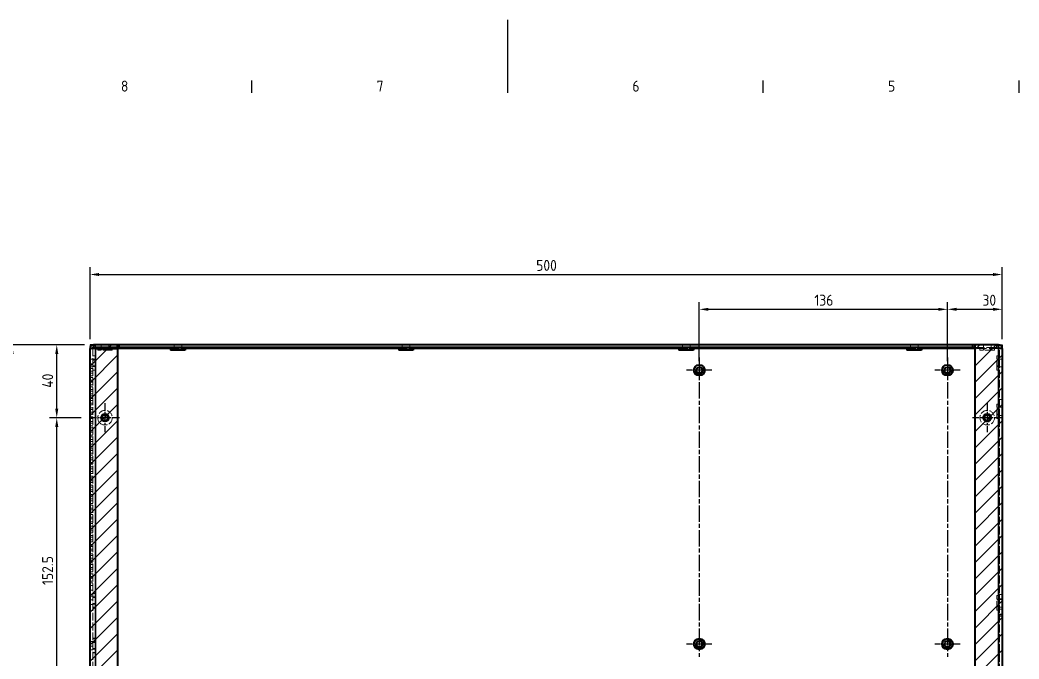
# Model space of a CAD drawing. Header units: millimetres. Extents: x 0 to 1682, y 0 to 1188.
# Drawn here: x 574 to 1121, y 838 to 1188 of the extents above; entities that cross this region are included whole.
import ezdxf

# ---------------------------------------------------------------- set-up
doc = ezdxf.new("R2010")
doc.units = ezdxf.units.MM
doc.header["$LTSCALE"] = 2
doc.linetypes.add('CHAIN', pattern=[0.3543, 0.2362, -0.0295, 0.0591, -0.0295])
doc.linetypes.add('DASHED', pattern=[0.2067, 0.1654, -0.0413])
doc.layers.get('0').update_dxf_attribs({"color": 3, "lineweight": 25})
for name, color, linetype, lineweight in [('가려진 것(ISO)', 2, 'DASHED', 18), ('가려진 좁은 것(ISO)', 2, 'DASHED', 18), ('가시적인 것(ISO)', 3, 'Continuous', 40), ('가시적인 좁은 것(ISO)', 3, 'Continuous', 35), ('경계(ISO)', 7, 'Continuous', 25), ('스케치 형상(ISO)', 3, 'Continuous', 25), ('중심 표식(ISO)', 1, 'Continuous', 25), ('중심선(ISO)', 1, 'Continuous', 25), ('치수(ISO)', 2, 'Continuous', 25), ('해치(ISO)', 7, 'Continuous', 18)]:
    doc.layers.add(name, color=color, linetype=linetype, lineweight=lineweight)
doc.styles.add('문자 텍스트_PSTEK_POSCO', font='isocp.shx')
doc.styles.add('치수 텍스트_PSTEK_POSCO', font='isocp.shx')
doc.dimstyles.new('치수_PSTEK_POSCO', dxfattribs={"dimscale": 2, "dimtxt": 3, "dimasz": 2.5, "dimexe": 2, "dimexo": 2.5, "dimgap": 1, "dimtad": 1, "dimrnd": 1e-08, "dimdsep": 46, "dimtxsty": '치수 텍스트_PSTEK_POSCO', "dimcen": 0.09, "dimdle": 10, "dimclrd": 7, "dimclre": 7, "dimclrt": 2, "dimadec": 1, "dimazin": 2, "dimtfac": 1, "dimtmove": 0, "dimatfit": 3, "dimfxl": 0, "dimtolj": 1, "dimlwd": -1, "dimlwe": -1, "dimarcsym": 0})
pattern_1 = [(45, (0, 0), (-4.490128, 4.490128), [])]

# ---------------------------------------------------------------- blocks, each defined once
blk = doc.blocks.new('경계 Default Border')
at = {"layer": '경계(ISO)'}
for p, q in [((350.42, 574), (350.42, 577.4)), ((490.58, 574), (490.58, 577.4)), ((560.67, 574), (560.67, 577.4))]:
    blk.add_line(p, q, dxfattribs=at)
at = {"layer": '경계(ISO)', "flags": 128}
blk.add_lwpolyline([(420.5, 594), (420.5, 574)], dxfattribs=at)
at = {"layer": '경계(ISO)', "color": 2, "char_height": 3, "attachment_point": 7, "style": '문자 텍스트_PSTEK_POSCO'}
for s, insert in [('8', (314.52, 574.37)), ('7', (384.6, 574.39)), ('6', (454.69, 574.37)), ('5', (524.77, 574.37))]:
    blk.add_mtext(s, dxfattribs=dict(at, insert=insert))
blk = doc.blocks.new('*D22')
at = {"layer": 'Defpoints', "color": 0}
for p in [(1082.09, 1029.45), (946.09, 996.05), (1082.09, 996.05)]:
    blk.add_point(p, dxfattribs=at)
at = {"layer": '치수(ISO)', "color": 7}
for p, q in [((946.09, 1001.05), (946.09, 1033.45)), ((1082.09, 1001.05), (1082.09, 1033.45)), ((951.09, 1029.45), (1077.09, 1029.45))]:
    blk.add_line(p, q, dxfattribs=at)
for points in [[(951.09, 1030.28), (951.09, 1028.62), (946.09, 1029.45)], [(1077.09, 1030.28), (1077.09, 1028.62), (1082.09, 1029.45)]]:
    blk.add_solid(points, dxfattribs=at)
at = {"layer": '치수(ISO)', "color": 2, "insert": (1009.16, 1034.45), "char_height": 6, "attachment_point": 4, "style": '치수 텍스트_PSTEK_POSCO'}
blk.add_mtext('\\A1;136', dxfattribs=at)
blk = doc.blocks.new('*D23')
at = {"layer": 'Defpoints', "color": 0}
for p in [(1112.09, 1029.45), (1112.09, 1008.05), (1082.09, 996.05)]:
    blk.add_point(p, dxfattribs=at)
at = {"layer": '치수(ISO)', "color": 7}
for p, q in [((1082.09, 1001.05), (1082.09, 1033.45)), ((1112.09, 1013.05), (1112.09, 1033.45)), ((1087.09, 1029.45), (1107.09, 1029.45))]:
    blk.add_line(p, q, dxfattribs=at)
for points in [[(1087.09, 1030.28), (1087.09, 1028.62), (1082.09, 1029.45)], [(1107.09, 1030.28), (1107.09, 1028.62), (1112.09, 1029.45)]]:
    blk.add_solid(points, dxfattribs=at)
at = {"layer": '치수(ISO)', "color": 2, "insert": (1101.3, 1034.45), "char_height": 6, "attachment_point": 4, "style": '치수 텍스트_PSTEK_POSCO'}
blk.add_mtext('\\A1;30', dxfattribs=at)
blk = doc.blocks.new('*D35')
at = {"layer": 'Defpoints', "color": 0}
for p in [(593.85, 1010.05), (614.09, 1010.05), (612.29, 970.05)]:
    blk.add_point(p, dxfattribs=at)
at = {"layer": '치수(ISO)', "color": 7}
for p, q in [((609.09, 1010.05), (589.85, 1010.05)), ((593.85, 975.05), (593.85, 1005.05)), ((607.29, 970.05), (589.85, 970.05))]:
    blk.add_line(p, q, dxfattribs=at)
for points in [[(593.02, 1005.05), (594.69, 1005.05), (593.85, 1010.05)], [(593.02, 975.05), (594.69, 975.05), (593.85, 970.05)]]:
    blk.add_solid(points, dxfattribs=at)
at = {"layer": '치수(ISO)', "color": 2, "insert": (588.85, 986.47), "char_height": 6, "attachment_point": 4, "rotation": 90, "style": '치수 텍스트_PSTEK_POSCO'}
blk.add_mtext('\\A1;40', dxfattribs=at)
blk = doc.blocks.new('*D36')
at = {"layer": 'Defpoints', "color": 0}
for p in [(593.85, 970.05), (612.29, 970.05), (612.29, 817.55)]:
    blk.add_point(p, dxfattribs=at)
at = {"layer": '치수(ISO)', "color": 7}
for p, q in [((607.29, 970.05), (589.85, 970.05)), ((593.85, 822.55), (593.85, 965.05)), ((607.29, 817.55), (589.85, 817.55))]:
    blk.add_line(p, q, dxfattribs=at)
for points in [[(593.02, 965.05), (594.69, 965.05), (593.85, 970.05)], [(593.02, 822.55), (594.69, 822.55), (593.85, 817.55)]]:
    blk.add_solid(points, dxfattribs=at)
at = {"layer": '치수(ISO)', "color": 2, "insert": (588.85, 878.39), "char_height": 6, "attachment_point": 4, "rotation": 90, "style": '치수 텍스트_PSTEK_POSCO'}
blk.add_mtext('\\A1;152.5', dxfattribs=at)
blk = doc.blocks.new('*D39')
at = {"layer": 'Defpoints', "color": 0}
for p in [(1112.09, 1048.52), (612.09, 1008.05), (1112.09, 1008.05)]:
    blk.add_point(p, dxfattribs=at)
at = {"layer": '치수(ISO)', "color": 7}
for p, q in [((612.09, 1013.05), (612.09, 1052.52)), ((1112.09, 1013.05), (1112.09, 1052.52)), ((617.09, 1048.52), (1107.09, 1048.52))]:
    blk.add_line(p, q, dxfattribs=at)
for points in [[(617.09, 1049.36), (617.09, 1047.69), (612.09, 1048.52)], [(1107.09, 1049.36), (1107.09, 1047.69), (1112.09, 1048.52)]]:
    blk.add_solid(points, dxfattribs=at)
at = {"layer": '치수(ISO)', "color": 2, "insert": (856.68, 1053.52), "char_height": 6, "attachment_point": 4, "style": '치수 텍스트_PSTEK_POSCO'}
blk.add_mtext('\\A1;500', dxfattribs=at)
blk = doc.blocks.new('*D40')
at = {"layer": 'Defpoints', "color": 0}
for p in [(614.09, 1010.05), (569.39, 625.05), (614.09, 625.05)]:
    blk.add_point(p, dxfattribs=at)
at = {"layer": '치수(ISO)', "color": 7}
for p, q in [((609.09, 1010.05), (565.39, 1010.05)), ((569.39, 1005.05), (569.39, 630.05)), ((609.09, 625.05), (565.39, 625.05))]:
    blk.add_line(p, q, dxfattribs=at)
for points in [[(568.56, 1005.05), (570.23, 1005.05), (569.39, 1010.05)], [(568.56, 630.05), (570.23, 630.05), (569.39, 625.05)]]:
    blk.add_solid(points, dxfattribs=at)
at = {"layer": '치수(ISO)', "color": 2, "insert": (564.09, 824.75), "char_height": 6, "attachment_point": 4, "rotation": 90, "style": '치수 텍스트_PSTEK_POSCO'}
blk.add_mtext('\\A1;(385)', dxfattribs=at)

msp = doc.modelspace()

# ---------------------------------------------------------------- hatches: boundary and pattern name
at = {"layer": '해치(ISO)'}
h = msp.add_hatch(dxfattribs=at)
h.set_pattern_fill('ANSI31', color=1, scale=50.8, style=0)
h.set_pattern_definition(pattern_1)
edge = h.paths.add_edge_path()
edge.add_line((614.085, 626.549), (614.085, 625.049))
edge.add_line((614.085, 625.049), (627.085, 625.049))
edge.add_line((627.085, 625.049), (627.085, 1010.049))
edge.add_line((627.085, 1010.049), (612.085, 1010.049))
edge.add_line((612.085, 1010.049), (612.085, 627.049))
edge.add_line((612.085, 627.049), (613.585, 627.049))
edge.add_arc((614.085, 627.049), 0.5, 180, 270)
h = msp.add_hatch(dxfattribs=at)
h.set_pattern_fill('ANSI31', color=1, scale=50.8, style=0)
h.set_pattern_definition(pattern_1)
h.paths.add_polyline_path([(1097.085, 1010.049), (1097.085, 625.049), (1112.085, 625.049), (1112.085, 1010.049)])

# ---------------------------------------------------------------- linework, layer by layer
at = {"layer": '가려진 것(ISO)', "ltscale": 12.980641}
for p, q in [((613.585, 1008.049), (613.585, 627.049)), ((1110.585, 627.049), (1110.585, 1008.049))]:
    msp.add_line(p, q, dxfattribs=at)
at = {"layer": '가려진 것(ISO)', "ltscale": 1.428422}
for p, q in [((615.146, 1008.549), (615.146, 1010.049)), ((618.185, 1010.049), (618.185, 1008.549)), ((618.285, 1008.549), (618.285, 1007.049)), ((618.664, 1007.049), (618.664, 1008.549)), ((621.906, 1007.049), (621.906, 1008.549)), ((622.285, 1007.049), (622.285, 1008.549)), ((622.385, 1010.049), (622.385, 1008.549)), ((658.185, 1010.049), (658.185, 1008.549)), ((658.285, 1008.549), (658.285, 1007.049)), ((658.664, 1007.049), (658.664, 1008.549)), ((661.906, 1007.049), (661.906, 1008.549)), ((662.285, 1007.049), (662.285, 1008.549)), ((662.385, 1010.049), (662.385, 1008.549)), ((783.185, 1010.049), (783.185, 1008.549)), ((783.285, 1008.549), (783.285, 1007.049)), ((783.664, 1007.049), (783.664, 1008.549)), ((786.906, 1007.049), (786.906, 1008.549)), ((787.285, 1007.049), (787.285, 1008.549)), ((787.385, 1010.049), (787.385, 1008.549)), ((936.785, 1010.049), (936.785, 1008.549)), ((936.885, 1008.549), (936.885, 1007.049)), ((937.264, 1007.049), (937.264, 1008.549)), ((940.506, 1007.049), (940.506, 1008.549)), ((940.885, 1007.049), (940.885, 1008.549)), ((940.985, 1010.049), (940.985, 1008.549)), ((1061.785, 1010.049), (1061.785, 1008.549)), ((1061.885, 1008.549), (1061.885, 1007.049)), ((1062.264, 1007.049), (1062.264, 1008.549)), ((1065.506, 1007.049), (1065.506, 1008.549)), ((1065.885, 1007.049), (1065.885, 1008.549)), ((1065.985, 1010.049), (1065.985, 1008.549)), ((1099.885, 1008.549), (1099.885, 1007.049)), ((1101.785, 1010.049), (1101.785, 1008.549)), ((1101.885, 1008.549), (1101.885, 1007.049)), ((1102.264, 1007.049), (1102.264, 1008.549)), ((1105.506, 1007.049), (1105.506, 1008.549)), ((1105.885, 1007.049), (1105.885, 1008.549)), ((1105.985, 1010.049), (1105.985, 1008.549)), ((1107.885, 1008.549), (1107.885, 1007.049)), ((613.585, 1004.049), (615.085, 1004.049)), ((1110.585, 1004.049), (1109.085, 1004.049)), ((613.585, 1002.149), (612.085, 1002.149)), ((613.585, 999.549), (612.085, 999.549)), ((613.585, 997.949), (612.085, 997.949)), ((612.085, 997.049), (613.585, 997.049)), ((615.085, 1002.049), (613.585, 1002.049)), ((613.585, 1001.67), (615.085, 1001.67)), ((613.585, 998.428), (615.085, 998.428)), ((613.585, 998.049), (615.085, 998.049)), ((1110.585, 1002.049), (1109.085, 1002.049)), ((1110.585, 1001.67), (1109.085, 1001.67)), ((1110.585, 998.428), (1109.085, 998.428)), ((1109.085, 998.049), (1110.585, 998.049)), ((1110.585, 1002.149), (1112.085, 1002.149)), ((1110.585, 997.949), (1112.085, 997.949)), ((613.585, 995.549), (612.085, 995.549)), ((612.085, 994.549), (613.585, 994.549)), ((612.085, 993.049), (613.585, 993.049)), ((612.085, 992.049), (613.585, 992.049)), ((613.585, 996.049), (615.085, 996.049)), ((1110.585, 996.049), (1109.085, 996.049)), ((612.085, 990.549), (613.585, 990.549)), ((612.085, 989.549), (613.585, 989.549)), ((612.085, 988.049), (613.585, 988.049)), ((612.085, 987.049), (613.585, 987.049)), ((612.085, 985.549), (613.585, 985.549)), ((613.585, 984.549), (612.085, 984.549)), ((612.085, 983.049), (613.585, 983.049)), ((612.085, 982.049), (613.585, 982.049)), ((613.585, 980.549), (612.085, 980.549)), ((612.085, 979.549), (613.585, 979.549)), ((612.085, 978.049), (613.585, 978.049)), ((612.085, 977.049), (613.585, 977.049)), ((612.085, 975.549), (613.585, 975.549)), ((1110.585, 977.549), (1109.085, 977.549)), ((1110.585, 975.549), (1109.085, 975.549)), ((1110.585, 975.17), (1109.085, 975.17)), ((1110.585, 980.049), (1112.085, 980.049)), ((1110.585, 975.799), (1112.085, 975.799)), ((612.085, 974.549), (613.585, 974.549)), ((612.085, 973.049), (613.585, 973.049)), ((612.085, 972.049), (613.585, 972.049)), ((612.085, 970.549), (613.585, 970.549)), ((613.585, 969.549), (612.085, 969.549)), ((1110.585, 971.928), (1109.085, 971.928)), ((1109.085, 971.549), (1110.585, 971.549)), ((1110.585, 969.549), (1109.085, 969.549)), ((1110.585, 971.299), (1112.085, 971.299)), ((612.085, 968.049), (613.585, 968.049)), ((612.085, 967.049), (613.585, 967.049)), ((613.585, 965.549), (612.085, 965.549)), ((612.085, 964.549), (613.585, 964.549)), ((612.085, 963.049), (613.585, 963.049)), ((612.085, 962.049), (613.585, 962.049)), ((612.085, 960.549), (613.585, 960.549)), ((612.085, 959.549), (613.585, 959.549)), ((612.085, 958.049), (613.585, 958.049)), ((612.085, 957.049), (613.585, 957.049)), ((612.085, 955.549), (613.585, 955.549)), ((613.585, 954.549), (612.085, 954.549)), ((612.085, 953.049), (613.585, 953.049)), ((612.085, 952.049), (613.585, 952.049)), ((613.585, 950.549), (612.085, 950.549)), ((612.085, 949.549), (613.585, 949.549)), ((612.085, 948.049), (613.585, 948.049)), ((612.085, 947.049), (613.585, 947.049)), ((612.085, 945.549), (613.585, 945.549)), ((612.085, 944.549), (613.585, 944.549)), ((612.085, 943.049), (613.585, 943.049)), ((612.085, 942.049), (613.585, 942.049)), ((612.085, 940.549), (613.585, 940.549)), ((613.585, 939.549), (612.085, 939.549)), ((612.085, 938.049), (613.585, 938.049)), ((612.085, 937.049), (613.585, 937.049)), ((613.585, 935.549), (612.085, 935.549)), ((612.085, 934.549), (613.585, 934.549)), ((612.085, 933.049), (613.585, 933.049)), ((612.085, 932.049), (613.585, 932.049)), ((612.085, 930.549), (613.585, 930.549)), ((612.085, 929.549), (613.585, 929.549)), ((612.085, 928.049), (613.585, 928.049)), ((612.085, 927.049), (613.585, 927.049)), ((612.085, 925.549), (613.585, 925.549)), ((613.585, 924.549), (612.085, 924.549)), ((612.085, 923.049), (613.585, 923.049)), ((612.085, 922.049), (613.585, 922.049)), ((613.585, 920.549), (612.085, 920.549)), ((612.085, 919.549), (613.585, 919.549)), ((612.085, 918.049), (613.585, 918.049)), ((612.085, 917.049), (613.585, 917.049)), ((612.085, 915.549), (613.585, 915.549)), ((612.085, 914.549), (613.585, 914.549)), ((612.085, 913.049), (613.585, 913.049)), ((612.085, 912.049), (613.585, 912.049)), ((612.085, 910.549), (613.585, 910.549)), ((613.585, 909.549), (612.085, 909.549)), ((612.085, 908.049), (613.585, 908.049)), ((612.085, 907.049), (613.585, 907.049)), ((613.585, 905.549), (612.085, 905.549)), ((612.085, 904.549), (613.585, 904.549)), ((612.085, 903.049), (613.585, 903.049)), ((612.085, 902.049), (613.585, 902.049)), ((612.085, 900.549), (613.585, 900.549)), ((612.085, 899.549), (613.585, 899.549)), ((612.085, 898.049), (613.585, 898.049)), ((612.085, 897.049), (613.585, 897.049)), ((612.085, 895.549), (613.585, 895.549)), ((613.585, 894.549), (612.085, 894.549)), ((612.085, 893.049), (613.585, 893.049)), ((612.085, 892.049), (613.585, 892.049)), ((613.585, 890.549), (612.085, 890.549)), ((612.085, 889.549), (613.585, 889.549)), ((612.085, 888.049), (613.585, 888.049)), ((612.085, 887.049), (613.585, 887.049)), ((612.085, 885.549), (613.585, 885.549)), ((612.085, 884.549), (613.585, 884.549)), ((612.085, 883.049), (613.585, 883.049)), ((612.085, 882.049), (613.585, 882.049)), ((612.085, 880.549), (613.585, 880.549)), ((613.585, 879.549), (612.085, 879.549)), ((612.085, 878.049), (613.585, 878.049)), ((613.585, 875.549), (612.085, 875.549)), ((613.585, 872.174), (612.085, 872.174)), ((613.585, 873.924), (615.085, 873.924)), ((615.085, 873.674), (613.585, 873.674)), ((615.085, 871.924), (613.585, 871.924)), ((613.585, 871.545), (615.085, 871.545)), ((1110.585, 872.549), (1109.085, 872.549)), ((1110.585, 873.123), (1112.085, 873.123)), ((1110.585, 870.799), (1112.085, 870.799)), ((613.585, 870.299), (612.085, 870.299)), ((613.585, 867.674), (612.085, 867.674)), ((613.585, 868.303), (615.085, 868.303)), ((613.585, 867.924), (615.085, 867.924)), ((615.085, 866.174), (613.585, 866.174)), ((613.585, 865.924), (615.085, 865.924)), ((1110.585, 870.549), (1109.085, 870.549)), ((1110.585, 870.17), (1109.085, 870.17)), ((1110.585, 866.928), (1109.085, 866.928)), ((1109.085, 866.549), (1110.585, 866.549)), ((1112.085, 870.382), (1110.585, 870.382)), ((1110.585, 866.299), (1112.085, 866.299)), ((1110.585, 864.549), (1109.085, 864.549)), ((1110.585, 862.049), (1112.085, 862.049)), ((1112.085, 861.264), (1110.585, 861.264)), ((613.585, 849.175), (615.085, 849.175)), ((615.085, 848.925), (613.585, 848.925)), ((613.585, 847.425), (612.085, 847.425)), ((613.585, 844.799), (612.085, 844.799)), ((615.085, 847.175), (613.585, 847.175)), ((613.585, 846.796), (615.085, 846.796)), ((613.585, 843.554), (615.085, 843.554)), ((613.585, 842.925), (612.085, 842.925)), ((613.585, 843.175), (615.085, 843.175)), ((615.085, 841.425), (613.585, 841.425)), ((613.585, 841.175), (615.085, 841.175))]:
    msp.add_line(p, q, dxfattribs=at)
at = {"layer": '가려진 것(ISO)', "ltscale": 0.952248}
for p, q in [((616.285, 1008.049), (616.285, 1007.049)), ((624.285, 1008.049), (624.285, 1007.049))]:
    msp.add_line(p, q, dxfattribs=at)
at = {"layer": '가려진 것(ISO)', "ltscale": 15.72327}
msp.add_line((1097.085, 1008.549), (1110.085, 1008.549), dxfattribs=at)
at = {"layer": '가려진 것(ISO)', "ltscale": 1.261536}
msp.add_line((1109.025, 1008.724), (1109.025, 1010.049), dxfattribs=at)
at = {"layer": '가려진 것(ISO)', "ltscale": 0.166787}
msp.add_line((1109.025, 1008.549), (1109.025, 1008.724), dxfattribs=at)
at = {"layer": '가려진 것(ISO)', "ltscale": 15.198803}
for p, q in [((624.285, 1007.049), (616.285, 1007.049)), ((1107.885, 1007.049), (1099.885, 1007.049)), ((1109.085, 996.049), (1109.085, 1004.049)), ((1109.085, 969.549), (1109.085, 977.549)), ((1109.085, 864.549), (1109.085, 872.549))]:
    msp.add_line(p, q, dxfattribs=at)
at = {"layer": '가려진 것(ISO)', "ltscale": 12.159042}
for centre in [(620.285, 970.049), (1103.885, 970.049)]:
    msp.add_circle(centre, 4, dxfattribs=at)
at = {"layer": '가려진 것(ISO)', "ltscale": 2.505306}
msp.add_open_spline([(615.146, 1010.049), (615.131, 1010.049), (615.116, 1009.541), (615.101, 1008.816), (615.099, 1008.729), (615.097, 1008.64), (615.095, 1008.549)], degree=3, knots=[0, 0, 0, 0, 1.1774531, 1.1774531, 1.1774531, 1.3181161, 1.3181161, 1.3181161, 1.3181161], dxfattribs=at)
at = {"layer": '가려진 것(ISO)', "ltscale": 2.644453}
msp.add_open_spline([(1109.915, 1008.549), (1109.651, 1009.307), (1109.386, 1009.916), (1109.122, 1010.028), (1109.09, 1010.042), (1109.057, 1010.049), (1109.025, 1010.049)], degree=3, knots=[0.2526803, 0.2526803, 0.2526803, 0.2526803, 1.4265326, 1.4265326, 1.4265326, 1.5707963, 1.5707963, 1.5707963, 1.5707963], dxfattribs=at)
at = {"layer": '가려진 것(ISO)', "ltscale": 1.253394}
msp.add_open_spline([(1110.085, 1008.049), (1109.732, 1008.311), (1109.378, 1008.549), (1109.025, 1008.549)], degree=3, dxfattribs=at)
at = {"layer": '가려진 것(ISO)', "ltscale": 0.507866}
msp.add_open_spline([(1110.085, 1008.049), (1110.029, 1008.218), (1109.972, 1008.386), (1109.915, 1008.549)], degree=3, dxfattribs=at)
at = {"layer": '가려진 좁은 것(ISO)', "ltscale": 7.618686}
for p, q in [((664.285, 1008.049), (656.285, 1008.049)), ((789.285, 1008.049), (781.285, 1008.049)), ((942.885, 1008.049), (934.885, 1008.049)), ((1067.885, 1008.049), (1059.885, 1008.049))]:
    msp.add_line(p, q, dxfattribs=at)
at = {"layer": '가려진 좁은 것(ISO)', "ltscale": 15.72327}
msp.add_line((1110.085, 1008.049), (1097.085, 1008.049), dxfattribs=at)
at = {"layer": '가려진 좁은 것(ISO)', "ltscale": 1.428422}
for p, q in [((1112.085, 865.134), (1110.585, 865.134)), ((1112.085, 862.393), (1110.585, 862.393))]:
    msp.add_line(p, q, dxfattribs=at)
at = {"layer": '가시적인 것(ISO)'}
for p, q in [((615.085, 1008.049), (612.085, 1008.049)), ((612.085, 627.049), (612.085, 1008.049)), ((627.085, 1010.049), (614.085, 1010.049)), ((614.085, 1010.049), (614.085, 1008.549)), ((627.085, 1008.549), (614.085, 1008.549)), ((615.085, 1008.049), (627.085, 1008.049)), ((616.285, 1008.549), (616.285, 1008.049)), ((624.285, 1008.549), (624.285, 1008.049)), ((628.146, 1010.049), (627.085, 1010.049)), ((627.085, 1008.549), (627.085, 1010.049)), ((627.085, 1008.549), (628.146, 1008.549)), ((627.085, 1008.049), (627.085, 627.049)), ((628.146, 1008.549), (628.146, 1010.049)), ((1096.025, 1010.049), (628.146, 1010.049)), ((1096.025, 1008.549), (628.146, 1008.549)), ((656.285, 1008.549), (656.285, 1007.049)), ((664.285, 1008.549), (664.285, 1007.049)), ((781.285, 1008.549), (781.285, 1007.049)), ((789.285, 1008.549), (789.285, 1007.049)), ((934.885, 1008.549), (934.885, 1007.049)), ((942.885, 1008.549), (942.885, 1007.049)), ((1059.885, 1008.549), (1059.885, 1007.049)), ((1067.885, 1008.549), (1067.885, 1007.049)), ((1097.085, 1010.049), (1096.025, 1010.049)), ((1096.025, 1008.549), (1096.025, 1010.049)), ((1097.085, 1008.549), (1096.025, 1008.549)), ((1110.085, 1010.049), (1097.085, 1010.049)), ((1097.085, 1010.049), (1097.085, 625.049)), ((1110.085, 1008.049), (1110.085, 1010.049)), ((1110.585, 1008.049), (1110.085, 1008.049)), ((1112.085, 1008.049), (1110.585, 1008.049)), ((1112.085, 1008.049), (1112.085, 627.049)), ((664.285, 1007.049), (656.285, 1007.049)), ((789.285, 1007.049), (781.285, 1007.049)), ((942.885, 1007.049), (934.885, 1007.049)), ((1067.885, 1007.049), (1059.885, 1007.049))]:
    msp.add_line(p, q, dxfattribs=at)
for centre, radius in [((946.085, 996.049), 2.95), ((946.085, 996.049), 1.621), ((1082.085, 996.049), 2.95), ((1082.085, 996.049), 1.621), ((620.285, 970.049), 2.1), ((620.285, 970.049), 1.621), ((1103.885, 970.049), 2.15), ((1103.885, 970.049), 1.621), ((946.085, 846.049), 2.95), ((1082.085, 846.049), 2.95), ((946.085, 846.049), 1.621), ((1082.085, 846.049), 1.621)]:
    msp.add_circle(centre, radius, dxfattribs=at)
for centre, radius, start, end in [((614.085, 1008.049), 2, 90, 180), ((614.085, 1008.049), 0.5, 90, 180), ((1110.085, 1008.049), 2, 0, 90), ((1110.085, 1008.049), 0.5, 0, 90)]:
    msp.add_arc(centre, radius, start, end, dxfattribs=at)
for points in [[(615.095, 1008.549), (615.092, 1008.386), (615.089, 1008.218), (615.085, 1008.049)], [(615.085, 1008.049), (615.106, 1008.311), (615.126, 1008.549), (615.146, 1008.549)]]:
    msp.add_open_spline(points, degree=3, dxfattribs=at)
at = {"layer": '가시적인 좁은 것(ISO)'}
for p, q in [((615.085, 1008.049), (615.085, 627.049)), ((656.285, 1008.049), (627.085, 1008.049)), ((781.285, 1008.049), (664.285, 1008.049)), ((934.885, 1008.049), (789.285, 1008.049)), ((1059.885, 1008.049), (942.885, 1008.049)), ((1097.085, 1008.049), (1067.885, 1008.049)), ((1110.085, 627.049), (1110.085, 1008.049))]:
    msp.add_line(p, q, dxfattribs=at)
for centre, start, end in [((946.085, 996.049), 170, 80), ((1082.085, 996.049), 170, 80), ((620.285, 970.049), 100, 10), ((1103.885, 970.049), 100, 10), ((946.085, 846.049), 170, 80), ((1082.085, 846.049), 170, 80)]:
    msp.add_arc(centre, 2, start, end, dxfattribs=at)
at = {"layer": '스케치 형상(ISO)'}
for p, q in [((627.085, 1010.049), (612.085, 1010.049)), ((612.085, 1010.049), (612.085, 625.049)), ((627.085, 625.049), (627.085, 1010.049)), ((1097.085, 1010.049), (1112.085, 1010.049)), ((1097.085, 625.049), (1097.085, 1010.049)), ((1112.085, 1010.049), (1112.085, 625.049))]:
    msp.add_line(p, q, dxfattribs=at)
at = {"layer": '중심 표식(ISO)', "linetype": 'CHAIN', "ltscale": 7.722792}
for p, q in [((953.035, 996.049), (939.135, 996.049)), ((1089.035, 996.049), (1075.135, 996.049)), ((953.035, 846.049), (939.135, 846.049)), ((1089.035, 846.049), (1075.135, 846.049))]:
    msp.add_line(p, q, dxfattribs=at)
at = {"layer": '중심 표식(ISO)', "linetype": 'CHAIN', "ltscale": 8.88956}
for p, q in [((620.285, 978.049), (620.285, 962.049)), ((1103.885, 978.049), (1103.885, 962.049)), ((628.285, 970.049), (612.285, 970.049)), ((1111.885, 970.049), (1095.885, 970.049))]:
    msp.add_line(p, q, dxfattribs=at)
at = {"layer": '중심선(ISO)', "linetype": 'CHAIN', "ltscale": 19.051651}
for p, q in [((946.085, 1002.999), (946.085, 839.099)), ((1082.085, 1002.999), (1082.085, 839.099))]:
    msp.add_line(p, q, dxfattribs=at)

# ---------------------------------------------------------------- block references
at = {"xscale": 2, "yscale": 2, "zscale": 2}
msp.add_blockref('경계 Default Border', (0, 0), dxfattribs=at)

# ---------------------------------------------------------------- dimensions: what is measured, and where the dimension line sits
at = {"layer": '치수(ISO)', "color": 7}
dim = msp.add_linear_dim(base=(1112.085, 1048.524), p1=(612.085, 1008.049), p2=(1112.085, 1008.049), dimstyle='치수_PSTEK_POSCO', override={"dimdec": 2, "dimtp": 0, "dimtm": 0, "dimtdec": 2, "dimtofl": 0, "dimatfit": 1}, dxfattribs=at)
dim.commit()
dim.dimension.update_dxf_attribs({"geometry": '*D39', "text_midpoint": (862.085, 1048.524), "dimtype": 160})
for base, p1, p2, angle, picture, middle in [((1082.085, 1029.45), (946.085, 996.049), (1082.085, 996.049), 180, '*D22', (1014.105, 1029.45)), ((1112.085, 1029.45), (1082.085, 996.049), (1112.085, 1008.049), 180, '*D23', (1104.605, 1029.45)), ((593.853, 1010.049), (612.285, 970.049), (614.085, 1010.049), 90, '*D35', (593.853, 990.069)), ((593.853, 970.049), (612.285, 817.549), (612.285, 970.049), 90, '*D36', (593.853, 886.319))]:
    dim = msp.add_linear_dim(base=base, p1=p1, p2=p2, angle=angle, dimstyle='치수_PSTEK_POSCO', override={"dimdec": 2, "dimtp": 0, "dimtm": 0, "dimtdec": 2, "dimtofl": 0, "dimatfit": 1}, dxfattribs=at)
    dim.commit()
    dim.dimension.update_dxf_attribs({"geometry": picture, "text_midpoint": middle, "dimtype": 160})
dim = msp.add_linear_dim(base=(569.393, 625.049), p1=(614.085, 1010.049), p2=(614.085, 625.049), angle=90, text='(<>)', dimstyle='치수_PSTEK_POSCO', override={"dimgap": 1, "dimdec": 2, "dimtol": 0, "dimlim": 0, "dimtp": 0, "dimtm": 0, "dimtdec": 2, "dimtofl": 0, "dimatfit": 1}, dxfattribs=at)
dim.commit()
dim.dimension.update_dxf_attribs({"geometry": '*D40', "text_midpoint": (569.393, 832.549), "dimtype": 160})

doc.saveas('drawing.dxf')
